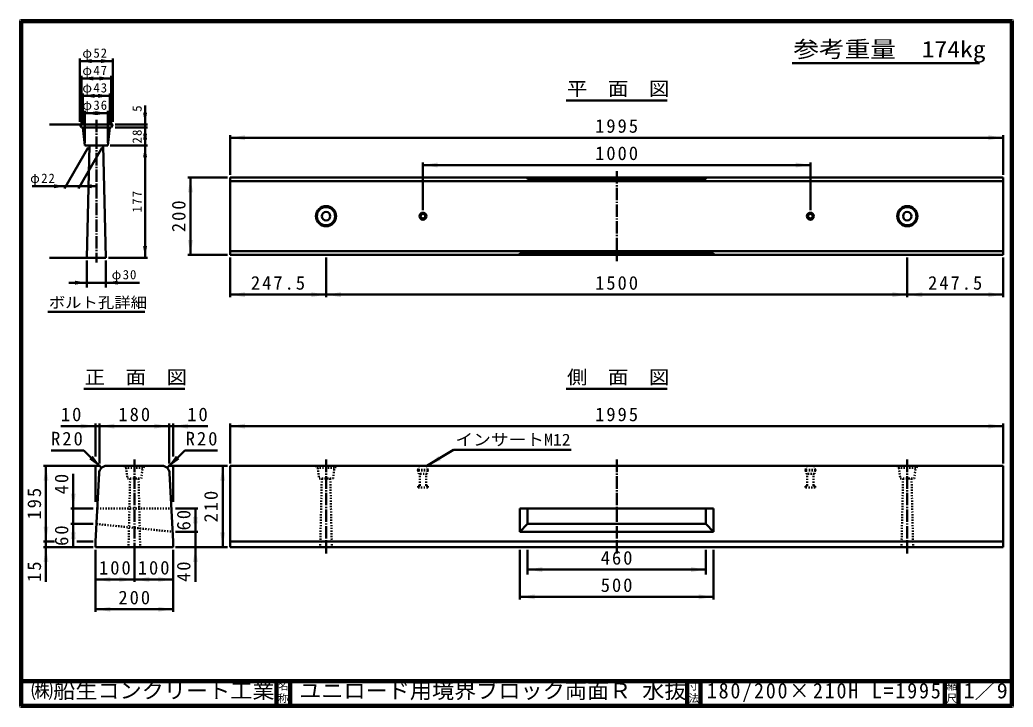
# Model space of a CAD drawing. Units: millimetres, scale not verified. Extents: x 100 to 4105, y 100 to 2870.
import ezdxf
from ezdxf.enums import TextEntityAlignment as Align

# ---------------------------------------------------------------- set-up
doc = ezdxf.new("R2010")
doc.units = ezdxf.units.MM
doc.header["$LTSCALE"] = 5
doc.linetypes.add('USER1', pattern=[2.2, 1, -1.2])
doc.linetypes.add('USER2', pattern=[13.4, 10, -1.2, 1, -1.2])
doc.layers.add('V-nasSTD', color=7, linetype='Continuous', lineweight=50)
doc.styles.add('ＭＳ ゴシック', font='')
doc.styles.get('ＭＳ ゴシック').set_extended_font_data('MS Gothic')

msp = doc.modelspace()

# ---------------------------------------------------------------- hatches: boundary and pattern name
at = {"layer": 'V-nasSTD'}
for points in [[(389.795, 2711.91), (341.795, 2703.91), (389.795, 2695.91)], [(426.915, 2695.91), (474.915, 2703.91), (426.915, 2711.91)], [(396.195, 2641.91), (348.195, 2633.91), (396.195, 2625.91)], [(420.515, 2625.91), (468.515, 2633.91), (420.515, 2641.91)], [(401.315, 2571.91), (353.315, 2563.91), (401.315, 2555.91)], [(415.395, 2555.91), (463.395, 2563.91), (415.395, 2571.91)], [(410.275, 2501.91), (362.275, 2493.91), (410.275, 2485.91)], [(406.435, 2485.91), (454.435, 2493.91), (406.435, 2501.91)], [(612.915, 2496.39), (604.915, 2448.39), (596.915, 2496.39)], [(596.915, 2387.59), (604.915, 2435.59), (612.915, 2387.59)], [(612.915, 2411.91), (604.915, 2363.91), (596.915, 2411.91)], [(1007.812, 2405), (947.812, 2395), (1007.812, 2385)], [(4005, 2385), (4065, 2395), (4005, 2405)], [(596.915, 2315.91), (604.915, 2363.91), (612.915, 2315.91)], [(1785.156, 2295), (1725.156, 2285), (1785.156, 2275)], [(3227.656, 2275), (3287.656, 2285), (3227.656, 2295)], [(237.195, 2191.365), (285.195, 2199.365), (237.195, 2207.365)], [(389.515, 2207.365), (341.515, 2199.365), (389.515, 2191.365)], [(797.812, 2175), (787.812, 2235), (777.812, 2175)], [(797.812, 1982.5), (787.812, 1922.5), (777.812, 1982.5)], [(612.915, 1958.79), (604.915, 1910.79), (596.915, 1958.79)], [(321.955, 1802.79), (369.955, 1810.79), (321.955, 1818.79)], [(494.755, 1818.79), (446.755, 1810.79), (494.755, 1802.79)], [(1007.812, 1772.5), (947.812, 1762.5), (1007.812, 1752.5)], [(1274.594, 1752.5), (1334.594, 1762.5), (1274.594, 1772.5)], [(1394.531, 1772.5), (1334.531, 1762.5), (1394.531, 1752.5)], [(3618.281, 1752.5), (3678.281, 1762.5), (3618.281, 1772.5)], [(3738.218, 1772.5), (3678.218, 1762.5), (3738.218, 1752.5)], [(4005, 1752.5), (4065, 1762.5), (4005, 1772.5)], [(345.312, 1242.5), (405.312, 1232.5), (345.312, 1222.5)], [(480.938, 1242.5), (420.938, 1232.5), (480.938, 1222.5)], [(642.188, 1222.5), (702.188, 1232.5), (642.188, 1242.5)], [(777.812, 1242.5), (717.812, 1232.5), (777.812, 1222.5)], [(1007.812, 1242.5), (947.812, 1232.5), (1007.812, 1222.5)], [(4005, 1222.5), (4065, 1232.5), (4005, 1242.5)], [(379.605, 1099.261), (429.102, 1063.906), (393.747, 1113.403)], [(743.52, 1099.261), (694.023, 1063.906), (729.378, 1113.403)], [(1741.562, 1072.5), (1798.102, 1094.933), (1792.937, 1103.495), (1787.771, 1112.058)], [(195.312, 1012.5), (205.312, 1072.5), (215.312, 1012.5)], [(927.812, 1012.5), (917.812, 1072.5), (907.812, 1012.5)], [(305.312, 960.625), (315.312, 900.625), (325.312, 960.625)], [(797.812, 840.625), (807.812, 900.625), (817.812, 840.625)], [(797.812, 866.875), (807.812, 806.875), (817.812, 866.875)], [(195.312, 827.812), (205.312, 767.812), (215.312, 827.812)], [(305.312, 778.125), (315.312, 838.125), (325.312, 778.125)], [(305.312, 804.375), (315.312, 744.375), (325.312, 804.375)], [(927.812, 804.375), (917.812, 744.375), (907.812, 804.375)], [(195.312, 684.375), (205.312, 744.375), (215.312, 684.375)], [(797.812, 684.375), (807.812, 744.375), (817.812, 684.375)], [(2207.031, 664.375), (2147.031, 654.375), (2207.031, 644.375)], [(2805.781, 644.375), (2865.781, 654.375), (2805.781, 664.375)], [(465.312, 624.375), (405.312, 614.375), (465.312, 604.375)], [(501.562, 604.375), (561.562, 614.375), (501.562, 624.375)], [(621.562, 624.375), (561.562, 614.375), (621.562, 604.375)], [(657.812, 604.375), (717.812, 614.375), (657.812, 624.375)], [(2175.781, 554.375), (2115.781, 544.375), (2175.781, 534.375)], [(2837.031, 534.375), (2897.031, 544.375), (2837.031, 554.375)], [(465.312, 504.375), (405.312, 494.375), (465.312, 484.375)], [(657.812, 484.375), (717.812, 494.375), (657.812, 504.375)]]:
    msp.add_hatch(color=256, dxfattribs=at).paths.add_polyline_path(points)

# ---------------------------------------------------------------- linework, layer by layer
at = {"layer": 'V-nasSTD', "lineweight": 100}
for p, q in [((105, 2865), (105, 105)), ((4100, 2865), (105, 2865)), ((4100, 105), (4100, 2865)), ((105, 205), (4100, 205)), ((1135, 205), (1135, 105)), ((1190, 205), (1190, 105)), ((2790, 205), (2790, 105)), ((2845, 205), (2845, 105)), ((3830, 205), (3830, 105)), ((3885, 205), (3885, 105)), ((105, 105), (4100, 105))]:
    msp.add_line(p, q, dxfattribs=at)
at = {"layer": 'V-nasSTD'}
for p, q in [((341.795, 2713.91), (341.795, 2458.39)), ((341.795, 2703.91), (474.915, 2703.91)), ((474.915, 2713.91), (474.915, 2458.39)), ((3214.5, 2695), (3970, 2695)), ((348.195, 2643.91), (348.195, 2445.59)), ((468.515, 2643.91), (468.515, 2445.59)), ((348.195, 2633.91), (468.515, 2633.91)), ((353.315, 2573.91), (353.315, 2445.59)), ((353.315, 2563.91), (463.395, 2563.91)), ((463.395, 2573.91), (463.395, 2445.59)), ((604.915, 2525.19), (604.915, 2448.39)), ((2302.406, 2545), (2710.406, 2545)), ((362.275, 2503.91), (362.275, 2373.91)), ((362.275, 2493.91), (454.435, 2493.91)), ((454.435, 2503.91), (454.435, 2373.91)), ((218.915, 2448.39), (474.915, 2448.39)), ((341.795, 2448.39), (348.195, 2435.59)), ((468.515, 2435.59), (474.915, 2448.39)), ((484.915, 2448.39), (614.915, 2448.39)), ((604.915, 2448.39), (604.915, 2435.59)), ((348.195, 2435.59), (468.515, 2435.59)), ((353.315, 2435.59), (362.275, 2363.91)), ((454.435, 2363.91), (463.395, 2435.59)), ((484.915, 2435.59), (614.915, 2435.59)), ((604.915, 2435.59), (604.915, 2363.91)), ((947.812, 2405), (947.812, 2245)), ((4065, 2405), (4065, 2245)), ((362.275, 2363.91), (454.435, 2363.91)), ((380.195, 2363.91), (369.955, 1910.79)), ((436.515, 2363.91), (446.755, 1910.79)), ((464.435, 2363.91), (614.915, 2363.91)), ((604.915, 2363.91), (604.915, 1910.79)), ((4065, 2395), (947.812, 2395)), ((375.195, 2355.25), (280.195, 2190.705)), ((431.515, 2355.25), (336.515, 2190.705)), ((1725.156, 2295), (1725.156, 2102.812)), ((3287.656, 2285), (1725.156, 2285)), ((3287.656, 2295), (3287.656, 2102.812)), ((777.812, 2235), (937.812, 2235)), ((787.812, 2235), (787.812, 1922.5)), ((947.812, 2235), (947.812, 1922.5)), ((4065, 2235), (947.812, 2235)), ((4065, 2219.375), (947.812, 2219.375)), ((2147.031, 2231.394), (2147.031, 2228.189)), ((2865.781, 2231.394), (2147.031, 2231.394)), ((2147.031, 2228.189), (2865.781, 2228.189)), ((2865.781, 2228.189), (2865.781, 2231.394)), ((4065, 1922.5), (4065, 2235)), ((149.195, 2199.365), (285.195, 2199.365)), ((285.195, 2199.365), (341.515, 2199.365)), ((341.515, 2199.365), (413.515, 2199.365)), ((777.812, 1922.5), (937.812, 1922.5)), ((947.812, 1938.125), (4065, 1938.125)), ((947.812, 1922.5), (4065, 1922.5)), ((2115.781, 1929.311), (2115.781, 1924.503)), ((2897.031, 1929.311), (2115.781, 1929.311)), ((2115.781, 1924.503), (2897.031, 1924.503)), ((2897.031, 1924.503), (2897.031, 1929.311)), ((218.915, 1910.79), (446.755, 1910.79)), ((369.955, 1900.79), (369.955, 1790.79)), ((446.755, 1900.79), (446.755, 1790.79)), ((456.755, 1910.79), (614.915, 1910.79)), ((947.812, 1912.5), (947.812, 1752.5)), ((1334.531, 1912.5), (1334.531, 1752.5)), ((3678.218, 1912.5), (3678.218, 1752.5)), ((4065, 1912.5), (4065, 1752.5)), ((369.955, 1810.79), (297.955, 1810.79)), ((369.955, 1810.79), (446.755, 1810.79)), ((582.755, 1810.79), (446.755, 1810.79)), ((1334.531, 1762.5), (947.812, 1762.5)), ((3678.281, 1762.5), (1334.531, 1762.5)), ((4065, 1762.5), (3678.281, 1762.5)), ((212.355, 1692.803), (604.355, 1692.803)), ((357.562, 1382.5), (765.562, 1382.5)), ((2302.406, 1382.5), (2710.406, 1382.5)), ((405.312, 1242.5), (405.312, 1109.5)), ((420.938, 1242.5), (420.938, 1082.5)), ((702.188, 1242.5), (702.188, 1082.5)), ((717.812, 1242.5), (717.812, 1109.5)), ((947.812, 1242.5), (947.812, 1082.5)), ((4065, 1242.5), (4065, 1082.5)), ((265.312, 1232.5), (405.312, 1232.5)), ((405.312, 1232.5), (420.938, 1232.5)), ((702.188, 1232.5), (420.938, 1232.5)), ((717.812, 1232.5), (702.188, 1232.5)), ((857.812, 1232.5), (717.812, 1232.5)), ((4065, 1232.5), (947.812, 1232.5)), ((358.392, 1134.617), (225.892, 1134.617)), ((429.102, 1063.906), (358.392, 1134.617)), ((694.023, 1063.906), (764.733, 1134.617)), ((764.733, 1134.617), (897.233, 1134.617)), ((1848.446, 1136.985), (1741.562, 1072.5)), ((2323.446, 1136.985), (1848.446, 1136.985)), ((195.312, 1072.5), (425.312, 1072.5)), ((205.312, 1072.5), (205.312, 767.812)), ((405.312, 1075.5), (405.312, 927.5)), ((419.417, 1042.85), (405.312, 767.812)), ((450.626, 1072.5), (672.499, 1072.5)), ((937.812, 1072.5), (697.812, 1072.5)), ((717.812, 767.812), (703.708, 1042.85)), ((717.812, 1075.5), (717.812, 927.5)), ((917.812, 1072.5), (917.812, 744.375)), ((947.812, 1072.5), (947.812, 744.375)), ((4065, 1072.5), (947.812, 1072.5)), ((4065, 744.375), (4065, 1072.5)), ((315.312, 1040.625), (315.312, 900.625)), ((305.312, 900.625), (395.312, 900.625)), ((315.312, 900.625), (315.312, 838.125)), ((817.812, 900.625), (727.812, 900.625)), ((807.812, 900.625), (807.812, 806.875)), ((2115.781, 900.625), (2115.781, 806.875)), ((2897.031, 900.625), (2115.781, 900.625)), ((2147.031, 900.625), (2147.031, 838.125)), ((2865.781, 900.625), (2865.781, 838.125)), ((2897.031, 806.875), (2897.031, 900.625)), ((305.312, 838.125), (395.312, 838.125)), ((315.312, 838.125), (315.312, 744.375)), ((817.812, 806.875), (727.812, 806.875)), ((807.812, 744.375), (807.812, 806.875)), ((2147.031, 838.125), (2115.781, 806.875)), ((2115.781, 806.875), (2897.031, 806.875)), ((2147.031, 838.125), (2865.781, 838.125)), ((2865.781, 838.125), (2897.031, 806.875)), ((195.312, 767.812), (240.312, 767.812)), ((205.312, 744.375), (205.312, 767.812)), ((330.312, 767.812), (395.312, 767.812)), ((405.312, 767.812), (405.312, 744.375)), ((717.812, 767.812), (717.812, 744.375)), ((947.812, 767.812), (4065, 767.812)), ((195.312, 744.375), (395.312, 744.375)), ((205.312, 604.375), (205.312, 744.375)), ((405.312, 744.375), (717.812, 744.375)), ((405.312, 734.375), (405.312, 484.375)), ((561.562, 734.375), (561.562, 604.375)), ((717.812, 734.375), (717.812, 484.375)), ((937.812, 744.375), (727.812, 744.375)), ((807.812, 604.375), (807.812, 744.375)), ((947.812, 744.375), (4065, 744.375)), ((2115.781, 734.375), (2115.781, 534.375)), ((2147.031, 734.375), (2147.031, 634.375)), ((2865.781, 734.375), (2865.781, 634.375)), ((2897.031, 734.375), (2897.031, 534.375)), ((2865.781, 654.375), (2147.031, 654.375)), ((561.562, 614.375), (405.312, 614.375)), ((717.812, 614.375), (561.562, 614.375)), ((2897.031, 544.375), (2115.781, 544.375)), ((717.812, 494.375), (405.312, 494.375))]:
    msp.add_line(p, q, dxfattribs=at)
at = {"layer": 'V-nasSTD', "linetype": 'USER2'}
for p, q in [((408.355, 2467.59), (408.355, 1891.59)), ((2506.406, 2260), (2506.406, 1897.5)), ((561.562, 1097.5), (561.562, 719.375)), ((1334.531, 1097.5), (1334.531, 719.375)), ((2506.406, 1097.5), (2506.406, 719.375)), ((3678.281, 1097.5), (3678.281, 719.375))]:
    msp.add_line(p, q, dxfattribs=at)
at = {"layer": 'V-nasSTD', "linetype": 'USER1'}
for p, q in [((520.938, 1072.5), (524.844, 1064.688)), ((524.844, 1064.688), (598.281, 1064.688)), ((527.969, 1064.688), (533.438, 1020.938)), ((589.688, 1020.938), (595.156, 1064.688)), ((598.281, 1064.688), (602.188, 1072.5)), ((1293.906, 1072.5), (1297.812, 1064.688)), ((1297.812, 1064.688), (1371.25, 1064.688)), ((1300.938, 1064.688), (1306.406, 1020.938)), ((1362.656, 1020.938), (1368.125, 1064.688)), ((1371.25, 1064.688), (1375.156, 1072.5)), ((1745.469, 1056.875), (1704.844, 1056.875)), ((1704.844, 1053.75), (1704.844, 1056.875)), ((1745.469, 1053.75), (1704.844, 1053.75)), ((1708.75, 1072.5), (1706.406, 1056.875)), ((1706.406, 1053.75), (1708.75, 1039.688)), ((1741.562, 1072.5), (1708.75, 1072.5)), ((1741.562, 1072.5), (1743.906, 1056.875)), ((1743.906, 1053.75), (1741.562, 1039.688)), ((1745.469, 1053.75), (1745.469, 1056.875)), ((3307.969, 1056.875), (3267.344, 1056.875)), ((3267.344, 1053.75), (3267.344, 1056.875)), ((3307.969, 1053.75), (3267.344, 1053.75)), ((3271.25, 1072.5), (3268.906, 1056.875)), ((3268.906, 1053.75), (3271.25, 1039.688)), ((3304.062, 1072.5), (3271.25, 1072.5)), ((3304.062, 1072.5), (3306.406, 1056.875)), ((3306.406, 1053.75), (3304.062, 1039.688)), ((3307.969, 1053.75), (3307.969, 1056.875)), ((3637.656, 1072.5), (3641.562, 1064.688)), ((3641.562, 1064.688), (3715, 1064.688)), ((3644.688, 1064.688), (3650.156, 1020.938)), ((3706.406, 1020.938), (3711.875, 1064.688)), ((3715, 1064.688), (3718.906, 1072.5)), ((533.438, 1020.938), (589.688, 1020.938)), ((544.375, 1020.938), (538.125, 744.375)), ((578.75, 1020.938), (585, 744.375)), ((1306.406, 1020.938), (1362.656, 1020.938)), ((1317.344, 1020.938), (1311.094, 744.375)), ((1351.719, 1020.938), (1357.969, 744.375)), ((1741.562, 1039.688), (1708.75, 1039.688)), ((1712.656, 993.649), (1712.656, 1039.688)), ((1737.656, 993.649), (1737.656, 1039.688)), ((3304.062, 1039.688), (3271.25, 1039.688)), ((3275.156, 993.649), (3275.156, 1039.688)), ((3300.156, 993.649), (3300.156, 1039.688)), ((3650.156, 1020.938), (3706.406, 1020.938)), ((3661.094, 1020.938), (3654.844, 744.375)), ((3695.469, 1020.938), (3701.719, 744.375)), ((1705.625, 985.469), (1705.625, 990.781)), ((1706.094, 991.25), (1709.839, 991.25)), ((1744.219, 985), (1706.094, 985)), ((1710.706, 991.512), (1711.96, 992.349)), ((1738.352, 992.349), (1739.606, 991.512)), ((1744.219, 991.25), (1740.473, 991.25)), ((1744.688, 985.469), (1744.688, 990.781)), ((3268.125, 985.469), (3268.125, 990.781)), ((3268.594, 991.25), (3272.339, 991.25)), ((3306.719, 985), (3268.594, 985)), ((3273.206, 991.512), (3274.46, 992.349)), ((3300.852, 992.349), (3302.106, 991.512)), ((3306.719, 991.25), (3302.973, 991.25)), ((3307.188, 985.469), (3307.188, 990.781)), ((412.123, 900.625), (711.002, 900.625)), ((408.918, 838.125), (715.809, 806.875))]:
    msp.add_line(p, q, dxfattribs=at)
at = {"layer": 'V-nasSTD', "lineweight": 13}
msp.add_lwpolyline([(100, 100), (100, 2870), (4105, 2870), (4105, 100)], close=True, dxfattribs=at)
at = {"layer": 'V-nasSTD'}
for centre, radius in [((1334.531, 2078.75), 40.625), ((1334.531, 2078.75), 36.719), ((1334.531, 2078.75), 17.188), ((1725.156, 2078.75), 14.062), ((1725.156, 2078.75), 10.938), ((1725.156, 2078.75), 9.375), ((3287.656, 2078.75), 14.062), ((3287.656, 2078.75), 10.938), ((3287.656, 2078.75), 9.375), ((3678.281, 2078.75), 40.625), ((3678.281, 2078.75), 36.719), ((3678.281, 2078.75), 17.188)]:
    msp.add_circle(centre, radius, dxfattribs=at)
for centre, start, end in [((450.626, 1041.25), 90, 177.06433), ((672.499, 1041.25), 2.93567, 90)]:
    msp.add_arc(centre, 31.25, start, end, dxfattribs=at)
at = {"layer": 'V-nasSTD', "linetype": 'USER1'}
for centre, radius, start, end in [((1706.094, 990.781), 0.469, 90, 180), ((1706.094, 985.469), 0.469, 180, 270), ((1709.839, 992.812), 1.562, 270, 303.69007), ((1711.094, 993.649), 1.562, 303.69007, 0), ((1739.219, 993.649), 1.562, 180, 236.30993), ((1740.473, 992.812), 1.562, 236.30993, 270), ((1744.219, 990.781), 0.469, 0, 90), ((1744.219, 985.469), 0.469, 270, 0), ((3268.594, 990.781), 0.469, 90, 180), ((3268.594, 985.469), 0.469, 180, 270), ((3272.339, 992.812), 1.562, 270, 303.69007), ((3273.594, 993.649), 1.562, 303.69007, 0), ((3301.719, 993.649), 1.562, 180, 236.30993), ((3302.973, 992.812), 1.562, 236.30993, 270), ((3306.719, 990.781), 0.469, 0, 90), ((3306.719, 985.469), 0.469, 270, 0)]:
    msp.add_arc(centre, radius, start, end, dxfattribs=at)

# ---------------------------------------------------------------- texts
at = {"layer": 'V-nasSTD', "style": 'ＭＳ ゴシック'}
for s, height, width, p in [('参考重量\u3000174kg', 65.98, 1.15, (3218.5, 2785)), ('平\u3000面\u3000図', 54.99, 1.1, (2306.106, 2620)), ('ボルト孔詳細', 43.99, 1.1, (216.559, 1752.803)), ('正\u3000面\u3000図', 54.99, 1.1, (361.262, 1457.5)), ('側\u3000面\u3000図', 54.99, 1.1, (2306.106, 1457.5)), ('インサートM12', 47.65, 1.1, (1856.146, 1201.985)), ('㈱船生コンクリート工業', 62.32, 1.05, (145, 197.5)), ('ユニロード用境界ブロック両面Ｒ 水抜', 62.32, 1.05, (1226.25, 197.5)), ('1／9', 62.32, 1.05, (3905, 197.5))]:
    msp.add_text(s, height=height, dxfattribs=dict(at, width=width)).set_placement(p, align=Align.TOP_LEFT)
msp.add_text('5', height=37.54, rotation=90, dxfattribs=at).set_placement((553.715, 2499.59), align=Align.TOP_LEFT)
for s, p in [('名', (1141.5, 201)), ('寸', (2796.5, 201)), ('縮', (3836.5, 201)), ('称', (1141.5, 151)), ('法', (2796.5, 151)), ('尺', (3836.5, 151))]:
    msp.add_text(s, height=30.79, dxfattribs=at).set_placement(p, align=Align.TOP_LEFT)
at = {"layer": 'V-nasSTD', "attachment_point": 1, "style": 'ＭＳ ゴシック'}
for s, insert, char_height in [('\\T1.15;φ52', (352.035, 2755.11), 37.54), ('\\T1.15;φ47', (352.035, 2685.11), 37.54), ('\\T1.15;φ43', (352.035, 2615.11), 37.54), ('\\T1.15;φ36', (352.035, 2545.11), 37.54), ('\\T1.21;1995', (2419.406, 2470), 54.99), ('\\T1.21;1000', (2419.406, 2360), 54.99), ('\\T1.15;φ22', (141.513, 2250.565), 37.54), ('\\T1.15;φ30', (470.115, 1861.99), 37.54), ('\\T1.21;247.5', (1031.533, 1837.5), 54.99), ('\\T1.21;1500', (2419.406, 1837.5), 54.99), ('\\T1.21;247.5', (3761.939, 1837.5), 54.99), ('\\T1.21;10', (265.312, 1307.5), 54.99), ('\\T1.21;180', (497.234, 1307.5), 54.99), ('\\T1.21;10', (774.812, 1307.5), 54.99), ('\\T1.21;1995', (2419.406, 1307.5), 54.99), ('\\T1.21;R20', (225.892, 1209.617), 54.99), ('\\T1.21;R20', (768.733, 1209.617), 54.99), ('\\T1.21;460', (2442.078, 729.375), 54.99), ('\\T1.21;100', (419.109, 689.375), 54.99), ('\\T1.21;100', (575.359, 689.375), 54.99), ('\\T1.21;500', (2442.078, 619.375), 54.99), ('\\T1.21;200', (497.234, 569.375), 54.99), ('\\T1.18;\\W0.95;180/200×210H\\~L=1995', (2870, 197.5), 62.32)]:
    msp.add_mtext(s, dxfattribs=dict(at, insert=insert, char_height=char_height))
at = {"layer": 'V-nasSTD', "attachment_point": 1, "rotation": 90, "style": 'ＭＳ ゴシック'}
for s, insert, char_height in [('\\T1.2;28', (553.715, 2371.59), 37.54), ('\\T1.2;177', (553.715, 2093.83), 37.54), ('\\T1.21;200', (712.812, 2014.422), 54.99), ('\\T1.21;40', (240.312, 957.625), 54.99), ('\\T1.21;195', (130.312, 855.828), 54.99), ('\\T1.21;210', (842.812, 844.109), 54.99), ('\\T1.21;60', (732.812, 812.25), 54.99), ('\\T1.21;60', (240.312, 749.75), 54.99), ('\\T1.21;15', (130.312, 604.375), 54.99), ('\\T1.21;40', (732.812, 604.375), 54.99)]:
    msp.add_mtext(s, dxfattribs=dict(at, insert=insert, char_height=char_height))

doc.saveas('drawing.dxf')
